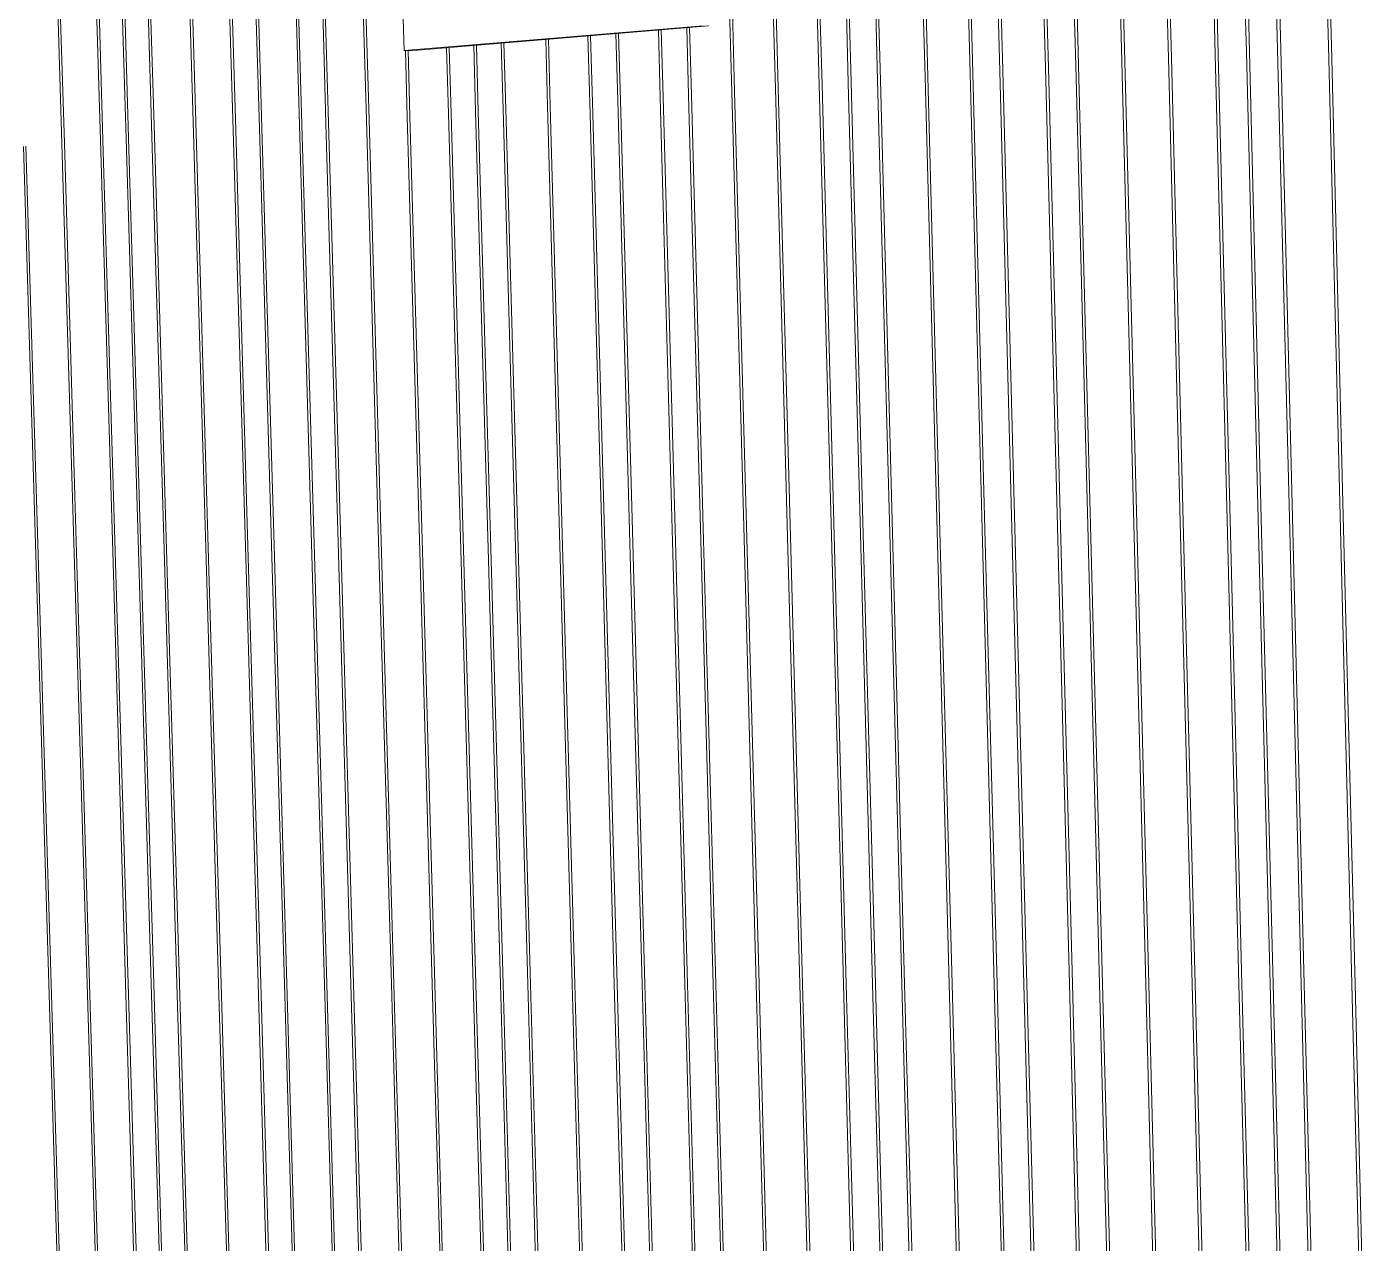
# Model space of a CAD drawing. Header units: inches. Extents: x 5690 to 5695, y -585 to 907.
# Drawn here: x 5692.659 to 5692.7319, y -584.1804 to -584.1142 of the extents above; entities that cross this region are included whole.
import ezdxf

# ---------------------------------------------------------------- set-up
doc = ezdxf.new("R2010")
doc.units = ezdxf.units.IN
doc.header["$MEASUREMENT"] = 0
for name, color, linetype, lineweight in [('A-GLAZ-2', 151, 'Continuous', 9), ('A-WALL-PATT-1', 111, 'Continuous', 9), ('I-WALL', 2, 'Continuous', 13), ('I-WALL-1', 2, 'Continuous', 9)]:
    doc.layers.add(name, color=color, linetype=linetype, lineweight=lineweight)

# ---------------------------------------------------------------- blocks, each defined once
blk = doc.blocks.new('FP_97-3D View 1 Copy 1 Copy 1')
at = {"layer": 'A-WALL-PATT-1'}
for p, q in [((-4883.781672, -584.115554), (-4883.782321, -584.090037)), ((-4883.781507, -584.115541), (-4883.782156, -584.090018)), ((-4883.779968, -584.115422), (-4883.780615, -584.08984)), ((-4883.779802, -584.11541), (-4883.78045, -584.08982)), ((-4883.7772, -584.115209), (-4883.777846, -584.089518)), ((-4883.777034, -584.115197), (-4883.777679, -584.089499)), ((-4883.788294, -584.116064), (-4883.788948, -584.090806)), ((-4883.785921, -584.115881), (-4883.786573, -584.09053)), ((-4883.785759, -584.115868), (-4883.786411, -584.090512)), ((-4883.783367, -584.115684), (-4883.784018, -584.090234)), ((-4883.783204, -584.115672), (-4883.783854, -584.090215)), ((-4883.792617, -584.116397), (-4883.793274, -584.091307)), ((-4883.792458, -584.116384), (-4883.793115, -584.091289)), ((-4883.790969, -584.11627), (-4883.791625, -584.091116)), ((-4883.790809, -584.116257), (-4883.791465, -584.091098)), ((-4883.788455, -584.116076), (-4883.789109, -584.090824)), ((-4883.799177, -584.116902), (-4883.799839, -584.092069)), ((-4883.799021, -584.11689), (-4883.799683, -584.092051)), ((-4883.796726, -584.116713), (-4883.797387, -584.091784)), ((-4883.796569, -584.116701), (-4883.797229, -584.091766)), ((-4883.795099, -584.116588), (-4883.795758, -584.091596)), ((-4883.794941, -584.116576), (-4883.795601, -584.091577)), ((-4883.80718, -584.117518), (-4883.807847, -584.092997)), ((-4883.804943, -584.117346), (-4883.805609, -584.092738)), ((-4883.80479, -584.117334), (-4883.805456, -584.09272)), ((-4883.803357, -584.117224), (-4883.804022, -584.092554)), ((-4883.803204, -584.117212), (-4883.803868, -584.092536)), ((-4883.801764, -584.117101), (-4883.802428, -584.092369)), ((-4883.801609, -584.117089), (-4883.802273, -584.092351)), ((-4883.809702, -584.117713), (-4883.810372, -584.09329)), ((-4883.809552, -584.117701), (-4883.810221, -584.093272)), ((-4883.807332, -584.11753), (-4883.807999, -584.093015)), ((-4883.831813, -584.119415), (-4883.832494, -584.095855)), ((-4883.831672, -584.119405), (-4883.832354, -584.095839)), ((-4883.829606, -584.119246), (-4883.830287, -584.095599)), ((-4883.829464, -584.119235), (-4883.830145, -584.095583)), ((-4883.836869, -584.119805), (-4883.837554, -584.096442)), ((-4883.836731, -584.119794), (-4883.837416, -584.096426)), ((-4883.83544, -584.119695), (-4883.836124, -584.096276)), ((-4883.835301, -584.119684), (-4883.835985, -584.09626)), ((-4883.833259, -584.119527), (-4883.833942, -584.096023)), ((-4883.83312, -584.119516), (-4883.833802, -584.096007)), ((-4883.844097, -584.120362), (-4883.844785, -584.09728)), ((-4883.843962, -584.120351), (-4883.84465, -584.097265)), ((-4883.842701, -584.120254), (-4883.843389, -584.097119)), ((-4883.842566, -584.120244), (-4883.843253, -584.097103)), ((-4883.841299, -584.120146), (-4883.841986, -584.096956)), ((-4883.841163, -584.120136), (-4883.84185, -584.09694)), ((-4883.839024, -584.119971), (-4883.83971, -584.096692)), ((-4883.838887, -584.11996), (-4883.839572, -584.096676)), ((-4883.8462, -584.120524), (-4883.846889, -584.097524)), ((-4883.846066, -584.120513), (-4883.846755, -584.097509)), ((-4883.819741, -584.118486), (-4883.819843, -584.114861)), ((-4883.819595, -584.118474), (-4883.819697, -584.114849)), ((-4883.817445, -584.118309), (-4883.817547, -584.114671)), ((-4883.817298, -584.118298), (-4883.8174, -584.114659)), ((-4883.815922, -584.118192), (-4883.816023, -584.114545)), ((-4883.815774, -584.11818), (-4883.815876, -584.114532)), ((-4883.813598, -584.118013), (-4883.813699, -584.114352)), ((-4883.813449, -584.118001), (-4883.81355, -584.11434)), ((-4883.812055, -584.117894), (-4883.812157, -584.114224)), ((-4883.811906, -584.117882), (-4883.812007, -584.114212)), ((-4883.827383, -584.119074), (-4883.827486, -584.11546)), ((-4883.82724, -584.119063), (-4883.827344, -584.115448)), ((-4883.825144, -584.118902), (-4883.825246, -584.115309)), ((-4883.825, -584.118891), (-4883.825102, -584.115297)), ((-4883.823658, -584.118787), (-4883.82376, -584.115186)), ((-4883.823514, -584.118776), (-4883.823616, -584.115174)), ((-4883.822165, -584.118672), (-4883.822267, -584.115062)), ((-4883.82202, -584.118661), (-4883.822122, -584.11505)), ((-4883.781025, -584.140979), (-4883.781672, -584.115554)), ((-4883.781672, -584.115554), (-4883.781672, -584.115554)), ((-4883.780861, -584.140973), (-4883.781507, -584.115541)), ((-4883.781507, -584.115541), (-4883.781507, -584.115541)), ((-4883.779322, -584.140914), (-4883.779968, -584.115422)), ((-4883.779968, -584.115422), (-4883.779968, -584.115422)), ((-4883.779157, -584.140908), (-4883.779802, -584.11541)), ((-4883.779802, -584.11541), (-4883.779802, -584.11541)), ((-4883.776557, -584.140808), (-4883.7772, -584.115209)), ((-4883.7772, -584.115209), (-4883.7772, -584.115209)), ((-4883.776391, -584.140802), (-4883.777034, -584.115197)), ((-4883.777034, -584.115197), (-4883.777034, -584.115197)), ((-4883.790315, -584.141335), (-4883.790969, -584.11627)), ((-4883.790969, -584.11627), (-4883.790969, -584.11627)), ((-4883.790156, -584.141329), (-4883.790809, -584.116257)), ((-4883.790809, -584.116257), (-4883.790809, -584.116257)), ((-4883.787803, -584.141239), (-4883.788455, -584.116076)), ((-4883.788455, -584.116076), (-4883.788455, -584.116076)), ((-4883.787642, -584.141233), (-4883.788294, -584.116064)), ((-4883.788294, -584.116064), (-4883.788294, -584.116064)), ((-4883.785271, -584.141142), (-4883.785921, -584.115881)), ((-4883.785921, -584.115881), (-4883.785921, -584.115881)), ((-4883.785109, -584.141136), (-4883.785759, -584.115868)), ((-4883.785759, -584.115868), (-4883.785759, -584.115868)), ((-4883.782719, -584.141044), (-4883.783367, -584.115684)), ((-4883.783367, -584.115684), (-4883.783367, -584.115684)), ((-4883.782556, -584.141038), (-4883.783204, -584.115672)), ((-4883.783204, -584.115672), (-4883.783204, -584.115672)), ((-4883.798517, -584.141649), (-4883.799177, -584.116902)), ((-4883.799177, -584.116902), (-4883.799177, -584.116902)), ((-4883.798362, -584.141643), (-4883.799021, -584.11689)), ((-4883.799021, -584.11689), (-4883.799021, -584.11689)), ((-4883.796068, -584.141556), (-4883.796726, -584.116713)), ((-4883.796726, -584.116713), (-4883.796726, -584.116713)), ((-4883.795911, -584.141549), (-4883.796569, -584.116701)), ((-4883.796569, -584.116701), (-4883.796569, -584.116701)), ((-4883.794443, -584.141493), (-4883.795099, -584.116588)), ((-4883.795099, -584.116588), (-4883.795099, -584.116588)), ((-4883.794285, -584.141487), (-4883.794941, -584.116576)), ((-4883.794941, -584.116576), (-4883.794941, -584.116576)), ((-4883.791962, -584.141398), (-4883.792617, -584.116397)), ((-4883.792617, -584.116397), (-4883.792617, -584.116397)), ((-4883.791803, -584.141392), (-4883.792458, -584.116384)), ((-4883.792458, -584.116384), (-4883.792458, -584.116384)), ((-4883.809036, -584.142052), (-4883.809702, -584.117713)), ((-4883.809702, -584.117713), (-4883.809702, -584.117713)), ((-4883.808885, -584.142046), (-4883.809552, -584.117701)), ((-4883.809552, -584.117701), (-4883.809552, -584.117701)), ((-4883.806666, -584.141961), (-4883.807332, -584.11753)), ((-4883.807332, -584.11753), (-4883.807332, -584.11753)), ((-4883.806515, -584.141956), (-4883.80718, -584.117518)), ((-4883.80718, -584.117518), (-4883.80718, -584.117518)), ((-4883.804279, -584.14187), (-4883.804943, -584.117346)), ((-4883.804943, -584.117346), (-4883.804943, -584.117346)), ((-4883.804126, -584.141864), (-4883.80479, -584.117334)), ((-4883.80479, -584.117334), (-4883.80479, -584.117334)), ((-4883.802695, -584.141809), (-4883.803357, -584.117224)), ((-4883.803357, -584.117224), (-4883.803357, -584.117224)), ((-4883.802541, -584.141803), (-4883.803204, -584.117212)), ((-4883.803204, -584.117212), (-4883.803204, -584.117212)), ((-4883.801103, -584.141748), (-4883.801764, -584.117101)), ((-4883.801764, -584.117101), (-4883.801764, -584.117101)), ((-4883.800948, -584.141742), (-4883.801609, -584.117089)), ((-4883.801609, -584.117089), (-4883.801609, -584.117089)), ((-4883.819068, -584.142436), (-4883.819741, -584.118486)), ((-4883.819741, -584.118486), (-4883.819741, -584.118486)), ((-4883.818922, -584.142431), (-4883.819595, -584.118474)), ((-4883.819595, -584.118474), (-4883.819595, -584.118474)), ((-4883.816774, -584.142348), (-4883.817445, -584.118309)), ((-4883.817445, -584.118309), (-4883.817445, -584.118309)), ((-4883.816627, -584.142343), (-4883.817298, -584.118298)), ((-4883.817298, -584.118298), (-4883.817298, -584.118298)), ((-4883.815251, -584.14229), (-4883.815922, -584.118192)), ((-4883.815922, -584.118192), (-4883.815922, -584.118192)), ((-4883.815103, -584.142284), (-4883.815774, -584.11818)), ((-4883.815774, -584.11818), (-4883.815774, -584.11818)), ((-4883.812929, -584.142201), (-4883.813598, -584.118013)), ((-4883.813598, -584.118013), (-4883.813598, -584.118013)), ((-4883.81278, -584.142195), (-4883.813449, -584.118001)), ((-4883.813449, -584.118001), (-4883.813449, -584.118001)), ((-4883.811387, -584.142142), (-4883.812055, -584.117894)), ((-4883.812055, -584.117894), (-4883.812055, -584.117894)), ((-4883.811238, -584.142136), (-4883.811906, -584.117882)), ((-4883.811906, -584.117882), (-4883.811906, -584.117882)), ((-4883.828786, -584.142808), (-4883.829464, -584.119235)), ((-4883.829464, -584.119235), (-4883.829464, -584.119235)), ((-4883.826705, -584.142729), (-4883.827383, -584.119074)), ((-4883.827383, -584.119074), (-4883.827383, -584.119074)), ((-4883.826563, -584.142723), (-4883.82724, -584.119063)), ((-4883.82724, -584.119063), (-4883.82724, -584.119063)), ((-4883.824467, -584.142643), (-4883.825144, -584.118902)), ((-4883.825144, -584.118902), (-4883.825144, -584.118902)), ((-4883.824324, -584.142638), (-4883.825, -584.118891)), ((-4883.825, -584.118891), (-4883.825, -584.118891)), ((-4883.822982, -584.142586), (-4883.823658, -584.118787)), ((-4883.823658, -584.118787), (-4883.823658, -584.118787)), ((-4883.822838, -584.142581), (-4883.823514, -584.118776)), ((-4883.823514, -584.118776), (-4883.823514, -584.118776)), ((-4883.82149, -584.142529), (-4883.822165, -584.118672)), ((-4883.822165, -584.118672), (-4883.822165, -584.118672)), ((-4883.821345, -584.142523), (-4883.82202, -584.118661)), ((-4883.82202, -584.118661), (-4883.82202, -584.118661)), ((-4883.838204, -584.143169), (-4883.838887, -584.11996)), ((-4883.838887, -584.11996), (-4883.838887, -584.11996)), ((-4883.836187, -584.143092), (-4883.836869, -584.119805)), ((-4883.836869, -584.119805), (-4883.836869, -584.119805)), ((-4883.836049, -584.143087), (-4883.836731, -584.119794)), ((-4883.836731, -584.119794), (-4883.836731, -584.119794)), ((-4883.834758, -584.143037), (-4883.83544, -584.119695)), ((-4883.83544, -584.119695), (-4883.83544, -584.119695)), ((-4883.83462, -584.143032), (-4883.835301, -584.119684)), ((-4883.835301, -584.119684), (-4883.835301, -584.119684)), ((-4883.832579, -584.142954), (-4883.833259, -584.119527)), ((-4883.833259, -584.119527), (-4883.833259, -584.119527)), ((-4883.832439, -584.142948), (-4883.83312, -584.119516)), ((-4883.83312, -584.119516), (-4883.83312, -584.119516)), ((-4883.831133, -584.142898), (-4883.831813, -584.119415)), ((-4883.831813, -584.119415), (-4883.831813, -584.119415)), ((-4883.830992, -584.142893), (-4883.831672, -584.119405)), ((-4883.831672, -584.119405), (-4883.831672, -584.119405)), ((-4883.828927, -584.142814), (-4883.829606, -584.119246)), ((-4883.829606, -584.119246), (-4883.829606, -584.119246)), ((-4883.847601, -584.143529), (-4883.848288, -584.120684)), ((-4883.847468, -584.143524), (-4883.848156, -584.120674)), ((-4883.845513, -584.143449), (-4883.8462, -584.120524)), ((-4883.8462, -584.120524), (-4883.8462, -584.120524)), ((-4883.845379, -584.143444), (-4883.846066, -584.120513)), ((-4883.846066, -584.120513), (-4883.846066, -584.120513)), ((-4883.843411, -584.143368), (-4883.844097, -584.120362)), ((-4883.844097, -584.120362), (-4883.844097, -584.120362)), ((-4883.843276, -584.143363), (-4883.843962, -584.120351)), ((-4883.843962, -584.120351), (-4883.843962, -584.120351)), ((-4883.842016, -584.143315), (-4883.842701, -584.120254)), ((-4883.842701, -584.120254), (-4883.842701, -584.120254)), ((-4883.841881, -584.14331), (-4883.842566, -584.120244)), ((-4883.842566, -584.120244), (-4883.842566, -584.120244)), ((-4883.840615, -584.143261), (-4883.841299, -584.120146)), ((-4883.841299, -584.120146), (-4883.841299, -584.120146)), ((-4883.840479, -584.143256), (-4883.841163, -584.120136)), ((-4883.841163, -584.120136), (-4883.841163, -584.120136)), ((-4883.838341, -584.143174), (-4883.839024, -584.119971)), ((-4883.839024, -584.119971), (-4883.839024, -584.119971)), ((-4883.782074, -584.166315), (-4883.782719, -584.141044)), ((-4883.782719, -584.141044), (-4883.782719, -584.141044)), ((-4883.78191, -584.166315), (-4883.782556, -584.141038)), ((-4883.782556, -584.141038), (-4883.782556, -584.141038)), ((-4883.780381, -584.166315), (-4883.781025, -584.140979)), ((-4883.781025, -584.140979), (-4883.781025, -584.140979)), ((-4883.780217, -584.166315), (-4883.780861, -584.140973)), ((-4883.780861, -584.140973), (-4883.780861, -584.140973)), ((-4883.778679, -584.166315), (-4883.779322, -584.140914)), ((-4883.779322, -584.140914), (-4883.779322, -584.140914)), ((-4883.778514, -584.166315), (-4883.779157, -584.140908)), ((-4883.779157, -584.140908), (-4883.779157, -584.140908)), ((-4883.775917, -584.166316), (-4883.776557, -584.140808)), ((-4883.776557, -584.140808), (-4883.776557, -584.140808)), ((-4883.77575, -584.166316), (-4883.776391, -584.140802)), ((-4883.776391, -584.140802), (-4883.776391, -584.140802)), ((-4883.802034, -584.16631), (-4883.802695, -584.141809)), ((-4883.802695, -584.141809), (-4883.802695, -584.141809)), ((-4883.801881, -584.16631), (-4883.802541, -584.141803)), ((-4883.802541, -584.141803), (-4883.802541, -584.141803)), ((-4883.800443, -584.166311), (-4883.801103, -584.141748)), ((-4883.801103, -584.141748), (-4883.801103, -584.141748)), ((-4883.800289, -584.166311), (-4883.800948, -584.141742)), ((-4883.800948, -584.141742), (-4883.800948, -584.141742)), ((-4883.79786, -584.166311), (-4883.798517, -584.141649)), ((-4883.798517, -584.141649), (-4883.798517, -584.141649)), ((-4883.797704, -584.166311), (-4883.798362, -584.141643)), ((-4883.798362, -584.141643), (-4883.798362, -584.141643)), ((-4883.795412, -584.166312), (-4883.796068, -584.141556)), ((-4883.796068, -584.141556), (-4883.796068, -584.141556)), ((-4883.795256, -584.166312), (-4883.795911, -584.141549)), ((-4883.795911, -584.141549), (-4883.795911, -584.141549)), ((-4883.793788, -584.166312), (-4883.794443, -584.141493)), ((-4883.794443, -584.141493), (-4883.794443, -584.141493)), ((-4883.79363, -584.166312), (-4883.794285, -584.141487)), ((-4883.794285, -584.141487), (-4883.794285, -584.141487)), ((-4883.791309, -584.166313), (-4883.791962, -584.141398)), ((-4883.791962, -584.141398), (-4883.791962, -584.141398)), ((-4883.79115, -584.166313), (-4883.791803, -584.141392)), ((-4883.791803, -584.141392), (-4883.791803, -584.141392)), ((-4883.789664, -584.166313), (-4883.790315, -584.141335)), ((-4883.790315, -584.141335), (-4883.790315, -584.141335)), ((-4883.789504, -584.166313), (-4883.790156, -584.141329)), ((-4883.790156, -584.141329), (-4883.790156, -584.141329)), ((-4883.787153, -584.166313), (-4883.787803, -584.141239)), ((-4883.787803, -584.141239), (-4883.787803, -584.141239)), ((-4883.786992, -584.166313), (-4883.787642, -584.141233)), ((-4883.787642, -584.141233), (-4883.787642, -584.141233)), ((-4883.784623, -584.166314), (-4883.785271, -584.141142)), ((-4883.785271, -584.141142), (-4883.785271, -584.141142)), ((-4883.784461, -584.166314), (-4883.785109, -584.141136)), ((-4883.785109, -584.141136), (-4883.785109, -584.141136)), ((-4883.820818, -584.166306), (-4883.82149, -584.142529)), ((-4883.82149, -584.142529), (-4883.82149, -584.142529)), ((-4883.820673, -584.166306), (-4883.821345, -584.142523)), ((-4883.821345, -584.142523), (-4883.821345, -584.142523)), ((-4883.818397, -584.166307), (-4883.819068, -584.142436)), ((-4883.819068, -584.142436), (-4883.819068, -584.142436)), ((-4883.818251, -584.166307), (-4883.818922, -584.142431)), ((-4883.818922, -584.142431), (-4883.818922, -584.142431)), ((-4883.816104, -584.166307), (-4883.816774, -584.142348)), ((-4883.816774, -584.142348), (-4883.816774, -584.142348)), ((-4883.815957, -584.166307), (-4883.816627, -584.142343)), ((-4883.816627, -584.142343), (-4883.816627, -584.142343)), ((-4883.814583, -584.166307), (-4883.815251, -584.14229)), ((-4883.815251, -584.14229), (-4883.815251, -584.14229)), ((-4883.814435, -584.166308), (-4883.815103, -584.142284)), ((-4883.815103, -584.142284), (-4883.815103, -584.142284)), ((-4883.812262, -584.166308), (-4883.812929, -584.142201)), ((-4883.812929, -584.142201), (-4883.812929, -584.142201)), ((-4883.812113, -584.166308), (-4883.81278, -584.142195)), ((-4883.81278, -584.142195), (-4883.81278, -584.142195)), ((-4883.810721, -584.166308), (-4883.811387, -584.142142)), ((-4883.811387, -584.142142), (-4883.811387, -584.142142)), ((-4883.810572, -584.166308), (-4883.811238, -584.142136)), ((-4883.811238, -584.142136), (-4883.811238, -584.142136)), ((-4883.808371, -584.166309), (-4883.809036, -584.142052)), ((-4883.809036, -584.142052), (-4883.809036, -584.142052)), ((-4883.80822, -584.166309), (-4883.808885, -584.142046)), ((-4883.808885, -584.142046), (-4883.808885, -584.142046)), ((-4883.806003, -584.166309), (-4883.806666, -584.141961)), ((-4883.806666, -584.141961), (-4883.806666, -584.141961)), ((-4883.805852, -584.166309), (-4883.806515, -584.141956)), ((-4883.806515, -584.141956), (-4883.806515, -584.141956)), ((-4883.803618, -584.16631), (-4883.804279, -584.14187)), ((-4883.804279, -584.14187), (-4883.804279, -584.14187)), ((-4883.803465, -584.16631), (-4883.804126, -584.141864)), ((-4883.804126, -584.141864), (-4883.804126, -584.141864)), ((-4883.839932, -584.166302), (-4883.840615, -584.143261)), ((-4883.840615, -584.143261), (-4883.840615, -584.143261)), ((-4883.839797, -584.166302), (-4883.840479, -584.143256)), ((-4883.840479, -584.143256), (-4883.840479, -584.143256)), ((-4883.837659, -584.166302), (-4883.838341, -584.143174)), ((-4883.838341, -584.143174), (-4883.838341, -584.143174)), ((-4883.837522, -584.166302), (-4883.838204, -584.143169)), ((-4883.838204, -584.143169), (-4883.838204, -584.143169)), ((-4883.835507, -584.166303), (-4883.836187, -584.143092)), ((-4883.836187, -584.143092), (-4883.836187, -584.143092)), ((-4883.835369, -584.166303), (-4883.836049, -584.143087)), ((-4883.836049, -584.143087), (-4883.836049, -584.143087)), ((-4883.834079, -584.166303), (-4883.834758, -584.143037)), ((-4883.834758, -584.143037), (-4883.834758, -584.143037)), ((-4883.83394, -584.166303), (-4883.83462, -584.143032)), ((-4883.83462, -584.143032), (-4883.83462, -584.143032)), ((-4883.831901, -584.166304), (-4883.832579, -584.142954)), ((-4883.832579, -584.142954), (-4883.832579, -584.142954)), ((-4883.831761, -584.166304), (-4883.832439, -584.142948)), ((-4883.832439, -584.142948), (-4883.832439, -584.142948)), ((-4883.830455, -584.166304), (-4883.831133, -584.142898)), ((-4883.831133, -584.142898), (-4883.831133, -584.142898)), ((-4883.830315, -584.166304), (-4883.830992, -584.142893)), ((-4883.830992, -584.142893), (-4883.830992, -584.142893)), ((-4883.828251, -584.166305), (-4883.828927, -584.142814)), ((-4883.828927, -584.142814), (-4883.828927, -584.142814)), ((-4883.82811, -584.166305), (-4883.828786, -584.142808)), ((-4883.828786, -584.142808), (-4883.828786, -584.142808)), ((-4883.82603, -584.166305), (-4883.826705, -584.142729)), ((-4883.826705, -584.142729), (-4883.826705, -584.142729)), ((-4883.825888, -584.166305), (-4883.826563, -584.142723)), ((-4883.826563, -584.142723), (-4883.826563, -584.142723)), ((-4883.823794, -584.166305), (-4883.824467, -584.142643)), ((-4883.824467, -584.142643), (-4883.824467, -584.142643)), ((-4883.82365, -584.166306), (-4883.824324, -584.142638)), ((-4883.824324, -584.142638), (-4883.824324, -584.142638)), ((-4883.822309, -584.166306), (-4883.822982, -584.142586)), ((-4883.822982, -584.142586), (-4883.822982, -584.142586)), ((-4883.822165, -584.166306), (-4883.822838, -584.142581)), ((-4883.822838, -584.142581), (-4883.822838, -584.142581)), ((-4883.846915, -584.1663), (-4883.847601, -584.143529)), ((-4883.847601, -584.143529), (-4883.847601, -584.143529)), ((-4883.846783, -584.1663), (-4883.847468, -584.143524)), ((-4883.847468, -584.143524), (-4883.847468, -584.143524)), ((-4883.844829, -584.166301), (-4883.845513, -584.143449)), ((-4883.845513, -584.143449), (-4883.845513, -584.143449)), ((-4883.844695, -584.166301), (-4883.845379, -584.143444)), ((-4883.845379, -584.143444), (-4883.845379, -584.143444)), ((-4883.842727, -584.166301), (-4883.843411, -584.143368)), ((-4883.843411, -584.143368), (-4883.843411, -584.143368)), ((-4883.842593, -584.166301), (-4883.843276, -584.143363)), ((-4883.843276, -584.143363), (-4883.843276, -584.143363)), ((-4883.841333, -584.166302), (-4883.842016, -584.143315)), ((-4883.842016, -584.143315), (-4883.842016, -584.143315)), ((-4883.841198, -584.166302), (-4883.841881, -584.14331)), ((-4883.841881, -584.14331), (-4883.841881, -584.14331)), ((-4883.846232, -584.188999), (-4883.846915, -584.1663)), ((-4883.846915, -584.1663), (-4883.846915, -584.1663)), ((-4883.846099, -584.189005), (-4883.846783, -584.1663)), ((-4883.846783, -584.1663), (-4883.846783, -584.1663)), ((-4883.844146, -584.18908), (-4883.844829, -584.166301)), ((-4883.844829, -584.166301), (-4883.844829, -584.166301)), ((-4883.844013, -584.189085), (-4883.844695, -584.166301)), ((-4883.844695, -584.166301), (-4883.844695, -584.166301)), ((-4883.842046, -584.189161), (-4883.842727, -584.166301)), ((-4883.842727, -584.166301), (-4883.842727, -584.166301)), ((-4883.841911, -584.189166), (-4883.842593, -584.166301)), ((-4883.842593, -584.166301), (-4883.842593, -584.166301)), ((-4883.840652, -584.189214), (-4883.841333, -584.166302)), ((-4883.841333, -584.166302), (-4883.841333, -584.166302)), ((-4883.840517, -584.18922), (-4883.841198, -584.166302)), ((-4883.841198, -584.166302), (-4883.841198, -584.166302)), ((-4883.839252, -584.189268), (-4883.839932, -584.166302)), ((-4883.839932, -584.166302), (-4883.839932, -584.166302)), ((-4883.839117, -584.189274), (-4883.839797, -584.166302)), ((-4883.839797, -584.166302), (-4883.839797, -584.166302)), ((-4883.83698, -584.189356), (-4883.837659, -584.166302)), ((-4883.837659, -584.166302), (-4883.837659, -584.166302)), ((-4883.836844, -584.189361), (-4883.837522, -584.166302)), ((-4883.837522, -584.166302), (-4883.837522, -584.166302)), ((-4883.834829, -584.189439), (-4883.835507, -584.166303)), ((-4883.835507, -584.166303), (-4883.835507, -584.166303)), ((-4883.834691, -584.189444), (-4883.835369, -584.166303)), ((-4883.835369, -584.166303), (-4883.835369, -584.166303)), ((-4883.833402, -584.189494), (-4883.834079, -584.166303)), ((-4883.834079, -584.166303), (-4883.834079, -584.166303)), ((-4883.833263, -584.189499), (-4883.83394, -584.166303)), ((-4883.83394, -584.166303), (-4883.83394, -584.166303)), ((-4883.831225, -584.189578), (-4883.831901, -584.166304)), ((-4883.831901, -584.166304), (-4883.831901, -584.166304)), ((-4883.831085, -584.189583), (-4883.831761, -584.166304)), ((-4883.831761, -584.166304), (-4883.831761, -584.166304)), ((-4883.82978, -584.189633), (-4883.830455, -584.166304)), ((-4883.830455, -584.166304), (-4883.830455, -584.166304)), ((-4883.82964, -584.189639), (-4883.830315, -584.166304)), ((-4883.830315, -584.166304), (-4883.830315, -584.166304)), ((-4883.827577, -584.189718), (-4883.828251, -584.166305)), ((-4883.828251, -584.166305), (-4883.828251, -584.166305)), ((-4883.827435, -584.189723), (-4883.82811, -584.166305)), ((-4883.82811, -584.166305), (-4883.82811, -584.166305)), ((-4883.825357, -584.189804), (-4883.82603, -584.166305)), ((-4883.82603, -584.166305), (-4883.82603, -584.166305)), ((-4883.825215, -584.189809), (-4883.825888, -584.166305)), ((-4883.825888, -584.166305), (-4883.825888, -584.166305)), ((-4883.823122, -584.18989), (-4883.823794, -584.166305)), ((-4883.823794, -584.166305), (-4883.823794, -584.166305)), ((-4883.822979, -584.189895), (-4883.82365, -584.166306)), ((-4883.82365, -584.166306), (-4883.82365, -584.166306)), ((-4883.821639, -584.189947), (-4883.822309, -584.166306)), ((-4883.822309, -584.166306), (-4883.822309, -584.166306)), ((-4883.821495, -584.189952), (-4883.822165, -584.166306)), ((-4883.822165, -584.166306), (-4883.822165, -584.166306)), ((-4883.820148, -584.190004), (-4883.820818, -584.166306)), ((-4883.820818, -584.166306), (-4883.820818, -584.166306)), ((-4883.820003, -584.19001), (-4883.820673, -584.166306)), ((-4883.820673, -584.166306), (-4883.820673, -584.166306)), ((-4883.817729, -584.190097), (-4883.818397, -584.166307)), ((-4883.818397, -584.166307), (-4883.818397, -584.166307)), ((-4883.817583, -584.190103), (-4883.818251, -584.166307)), ((-4883.818251, -584.166307), (-4883.818251, -584.166307)), ((-4883.815437, -584.190186), (-4883.816104, -584.166307)), ((-4883.816104, -584.166307), (-4883.816104, -584.166307)), ((-4883.81529, -584.190191), (-4883.815957, -584.166307)), ((-4883.815957, -584.166307), (-4883.815957, -584.166307)), ((-4883.813917, -584.190244), (-4883.814583, -584.166307)), ((-4883.814583, -584.166307), (-4883.814583, -584.166307)), ((-4883.813769, -584.19025), (-4883.814435, -584.166308)), ((-4883.814435, -584.166308), (-4883.814435, -584.166308)), ((-4883.811597, -584.190334), (-4883.812262, -584.166308)), ((-4883.812262, -584.166308), (-4883.812262, -584.166308)), ((-4883.811448, -584.190339), (-4883.812113, -584.166308)), ((-4883.812113, -584.166308), (-4883.812113, -584.166308)), ((-4883.810057, -584.190393), (-4883.810721, -584.166308)), ((-4883.810721, -584.166308), (-4883.810721, -584.166308)), ((-4883.809908, -584.190399), (-4883.810572, -584.166308)), ((-4883.810572, -584.166308), (-4883.810572, -584.166308)), ((-4883.807709, -584.190483), (-4883.808371, -584.166309)), ((-4883.808371, -584.166309), (-4883.808371, -584.166309)), ((-4883.807558, -584.190489), (-4883.80822, -584.166309)), ((-4883.80822, -584.166309), (-4883.80822, -584.166309)), ((-4883.805343, -584.190574), (-4883.806003, -584.166309)), ((-4883.806003, -584.166309), (-4883.806003, -584.166309)), ((-4883.805191, -584.19058), (-4883.805852, -584.166309)), ((-4883.805852, -584.166309), (-4883.805852, -584.166309)), ((-4883.802959, -584.190666), (-4883.803618, -584.16631)), ((-4883.803618, -584.16631), (-4883.803618, -584.16631)), ((-4883.802806, -584.190672), (-4883.803465, -584.16631)), ((-4883.803465, -584.16631), (-4883.803465, -584.16631)), ((-4883.801376, -584.190727), (-4883.802034, -584.16631)), ((-4883.802034, -584.16631), (-4883.802034, -584.16631)), ((-4883.801223, -584.190733), (-4883.801881, -584.16631)), ((-4883.801881, -584.16631), (-4883.801881, -584.16631)), ((-4883.799786, -584.190788), (-4883.800443, -584.166311)), ((-4883.800443, -584.166311), (-4883.800443, -584.166311)), ((-4883.799632, -584.190794), (-4883.800289, -584.166311)), ((-4883.800289, -584.166311), (-4883.800289, -584.166311)), ((-4883.797205, -584.190888), (-4883.79786, -584.166311)), ((-4883.79786, -584.166311), (-4883.79786, -584.166311)), ((-4883.797049, -584.190894), (-4883.797704, -584.166311)), ((-4883.797704, -584.166311), (-4883.797704, -584.166311)), ((-4883.794759, -584.190982), (-4883.795412, -584.166312)), ((-4883.795412, -584.166312), (-4883.795412, -584.166312)), ((-4883.794602, -584.190988), (-4883.795256, -584.166312)), ((-4883.795256, -584.166312), (-4883.795256, -584.166312)), ((-4883.793136, -584.191045), (-4883.793788, -584.166312)), ((-4883.793788, -584.166312), (-4883.793788, -584.166312)), ((-4883.792978, -584.191051), (-4883.79363, -584.166312)), ((-4883.79363, -584.166312), (-4883.79363, -584.166312)), ((-4883.790659, -584.19114), (-4883.791309, -584.166313)), ((-4883.791309, -584.166313), (-4883.791309, -584.166313)), ((-4883.7905, -584.191146), (-4883.79115, -584.166313)), ((-4883.79115, -584.166313), (-4883.79115, -584.166313)), ((-4883.789015, -584.191203), (-4883.789664, -584.166313)), ((-4883.789664, -584.166313), (-4883.789664, -584.166313)), ((-4883.788855, -584.19121), (-4883.789504, -584.166313)), ((-4883.789504, -584.166313), (-4883.789504, -584.166313)), ((-4883.786506, -584.1913), (-4883.787153, -584.166313)), ((-4883.787153, -584.166313), (-4883.787153, -584.166313)), ((-4883.786345, -584.191306), (-4883.786992, -584.166313)), ((-4883.786992, -584.166313), (-4883.786992, -584.166313)), ((-4883.783978, -584.191397), (-4883.784623, -584.166314)), ((-4883.784623, -584.166314), (-4883.784623, -584.166314)), ((-4883.783816, -584.191404), (-4883.784461, -584.166314)), ((-4883.784461, -584.166314), (-4883.784461, -584.166314)), ((-4883.78143, -584.191495), (-4883.782074, -584.166315)), ((-4883.782074, -584.166315), (-4883.782074, -584.166315)), ((-4883.781267, -584.191502), (-4883.78191, -584.166315)), ((-4883.78191, -584.166315), (-4883.78191, -584.166315)), ((-4883.779739, -584.191561), (-4883.780381, -584.166315)), ((-4883.780381, -584.166315), (-4883.780381, -584.166315)), ((-4883.779575, -584.191567), (-4883.780217, -584.166315)), ((-4883.780217, -584.166315), (-4883.780217, -584.166315)), ((-4883.778039, -584.191626), (-4883.778679, -584.166315)), ((-4883.778679, -584.166315), (-4883.778679, -584.166315)), ((-4883.777874, -584.191632), (-4883.778514, -584.166315)), ((-4883.778514, -584.166315), (-4883.778514, -584.166315)), ((-4883.775278, -584.191732), (-4883.775917, -584.166316)), ((-4883.775917, -584.166316), (-4883.775917, -584.166316)), ((-4883.775112, -584.191739), (-4883.77575, -584.166316)), ((-4883.77575, -584.166316), (-4883.77575, -584.166316))]:
    blk.add_line(p, q, dxfattribs=at)

msp = doc.modelspace()

# ---------------------------------------------------------------- linework, layer by layer
at = {"layer": 'A-GLAZ-2'}
for p, q in [((5692.679565, -584.115467), (5692.679515, -584.113737)), ((5692.69585, -584.114116), (5692.679565, -584.115467)), ((5692.679867, -584.115475), (5692.696157, -584.114125)), ((5692.679866, -584.115475), (5692.679565, -584.115467))]:
    msp.add_line(p, q, dxfattribs=at)
at = {"layer": 'I-WALL'}
msp.add_line((5692.696157, -584.114125), (5692.679866, -584.115475), dxfattribs=at)

# ---------------------------------------------------------------- block references
at = {"layer": 'I-WALL-1'}
msp.add_blockref('FP_97-3D View 1 Copy 1 Copy 1', (10576.507114, 0), dxfattribs=at)

doc.saveas('drawing.dxf')
